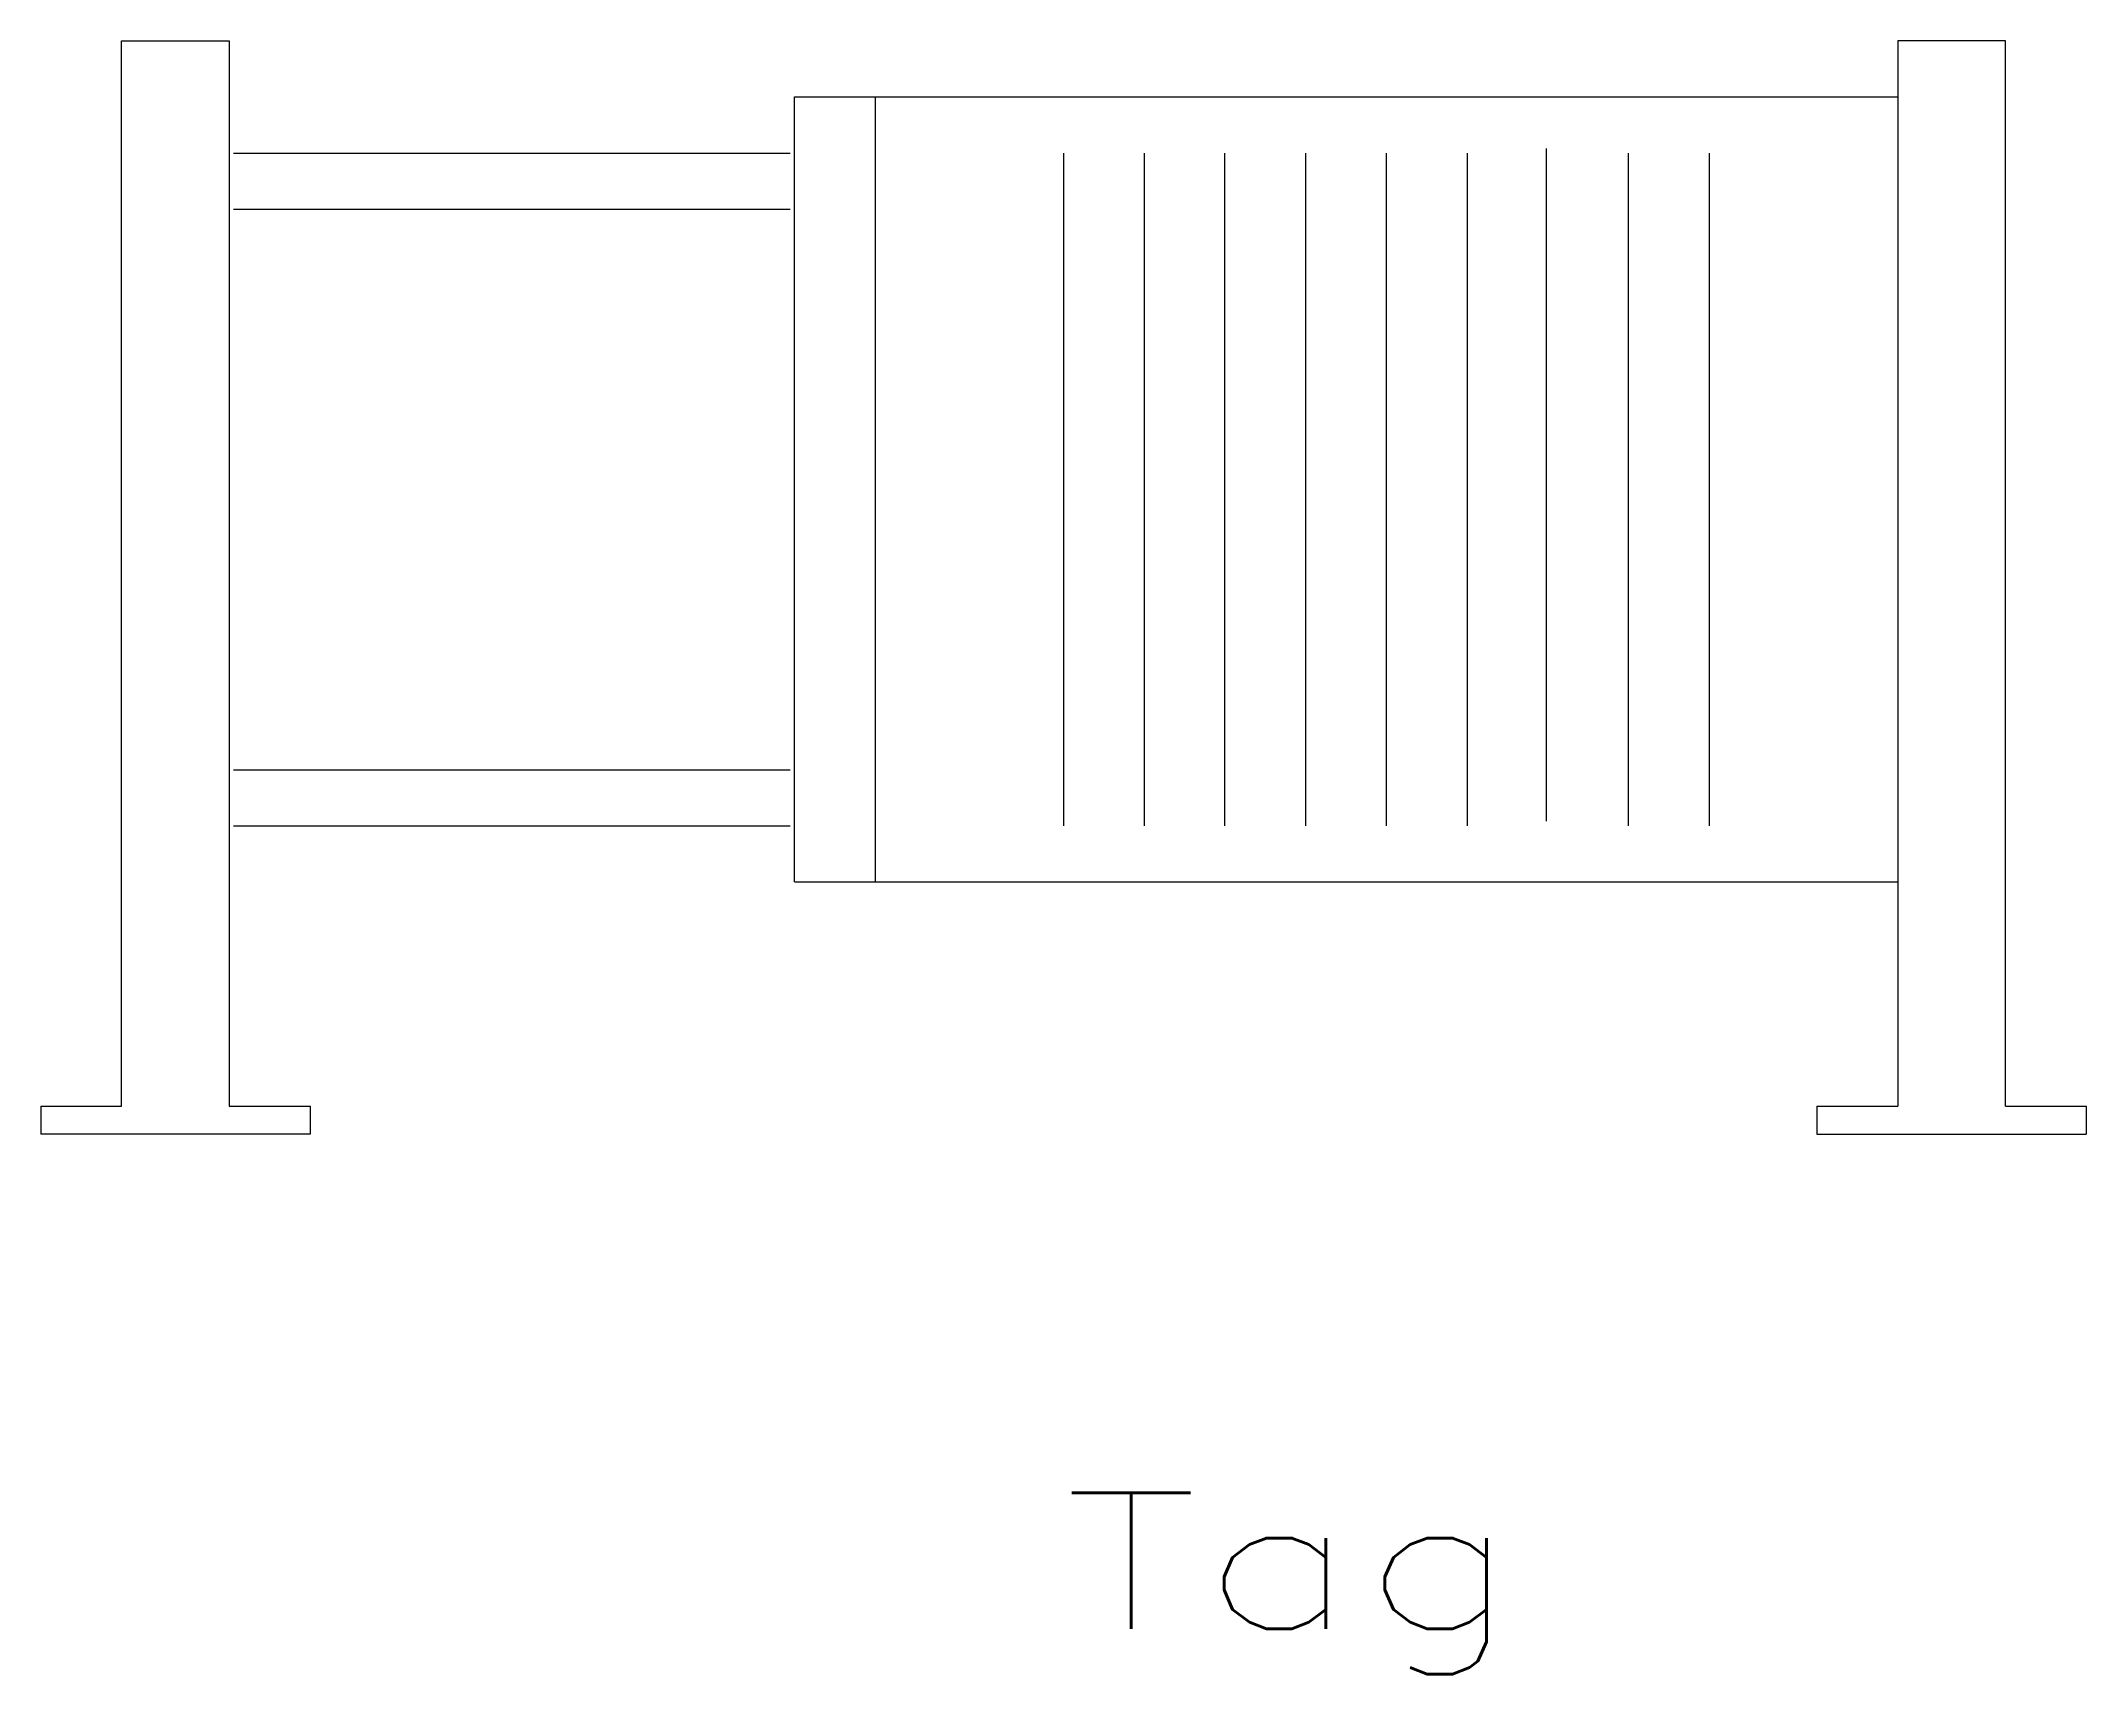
# Model space of a CAD drawing. Header units: inches. Extents: x -13 to 13, y -10.3 to 10.4.
import ezdxf
from ezdxf.enums import TextEntityAlignment as Align

# ---------------------------------------------------------------- set-up
doc = ezdxf.new("R2010")
doc.units = ezdxf.units.IN
doc.header["$MEASUREMENT"] = 0
doc.layers.get('0').update_dxf_attribs({"lineweight": 0})
doc.styles.get("Standard").update_dxf_attribs({"font": 'TXT.SHX'})

msp = doc.modelspace()

# ---------------------------------------------------------------- linework, layer by layer
at = {"linetype": 'Continuous'}
for p, q in [((-11.94, -3.092), (-11.94, 10.436)), ((-11.94, 10.436), (-10.572, 10.436)), ((-10.572, 10.436), (-10.572, -3.092)), ((11.993, 10.436), (10.625, 10.436)), ((10.625, 10.436), (10.625, -3.092)), ((11.993, -3.092), (11.993, 10.436)), ((-3.392, -0.244), (-3.392, 9.724)), ((-3.392, 9.724), (10.625, 9.724)), ((-2.367, 9.724), (-2.367, -0.244)), ((-10.519, 9.012), (-3.446, 9.012)), ((0.026, 9.012), (0.026, 0.468)), ((1.052, 9.012), (1.052, 0.468)), ((2.078, 0.468), (2.078, 9.012)), ((3.103, 9.012), (3.103, 0.468)), ((4.129, 0.468), (4.129, 9.012)), ((5.155, 9.012), (5.155, 0.468)), ((6.158, 9.069), (6.158, 0.525)), ((7.206, 0.468), (7.206, 9.012)), ((8.232, 0.468), (8.232, 9.012)), ((-10.519, 8.3), (-3.446, 8.3)), ((-10.519, 1.18), (-3.446, 1.18)), ((-10.519, 0.468), (-3.446, 0.468)), ((-3.392, -0.244), (10.625, -0.244)), ((-12.965, -3.092), (-12.965, -3.448)), ((-12.965, -3.092), (-11.94, -3.092)), ((-10.572, -3.092), (-9.546, -3.092)), ((-9.546, -3.092), (-9.546, -3.448)), ((9.599, -3.092), (9.599, -3.448)), ((9.599, -3.092), (10.625, -3.092)), ((11.993, -3.092), (13.018, -3.092)), ((13.018, -3.092), (13.018, -3.448)), ((-9.546, -3.448), (-12.965, -3.448)), ((9.599, -3.448), (13.018, -3.448))]:
    msp.add_line(p, q, dxfattribs=at)

# ---------------------------------------------------------------- texts
at = {"color": 7, "linetype": 'Continuous', "width": 1.307164}
msp.add_text('Tag', height=1.7263, dxfattribs=at).set_placement((0.026, -9.73), (5.829, -9.73), align=Align.FIT)

doc.saveas('drawing.dxf')
